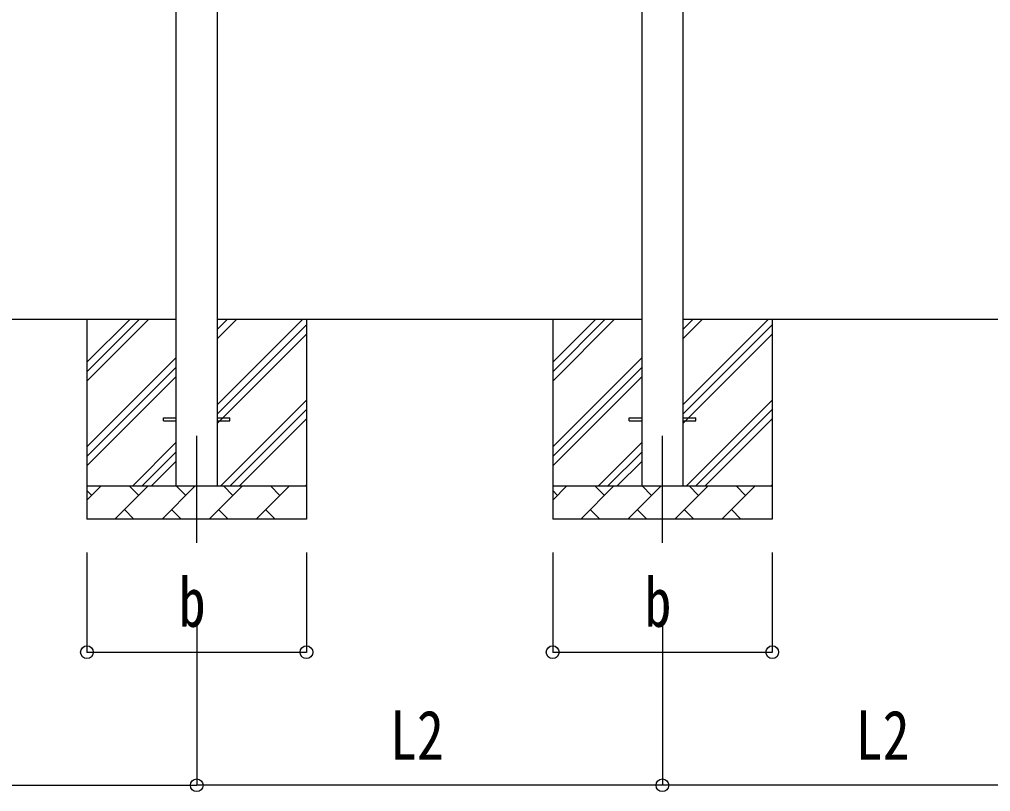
# Model space of a CAD drawing. Units: millimetres, scale not verified. Extents: x -18922 to 18922, y -13365 to 13365.
# Drawn here: x -1894 to 1025, y -7102 to -4780 of the extents above; entities that cross this region are included whole.
import ezdxf
from ezdxf.enums import TextEntityAlignment as Align

# ---------------------------------------------------------------- set-up
doc = ezdxf.new("R2010")
doc.units = ezdxf.units.MM
doc.header["$LTSCALE"] = 50
for name, color, linetype in [('0-4_YKK_12', 2, 'Continuous'), ('0-5_YKK_13', 4, 'Continuous'), ('0-6_YKK_A1', 4, 'Continuous'), ('0-7_YKK_D', 6, 'Continuous')]:
    doc.layers.add(name, color=color, linetype=linetype)
doc.styles.add('ＭＳ ゴシック', font='')
doc.styles.get('ＭＳ ゴシック').set_extended_font_data('MS Gothic')

msp = doc.modelspace()

# ---------------------------------------------------------------- linework, layer by layer
at = {"layer": '0-4_YKK_12'}
for p, q in [((-1360.91, -6353.9), (-1360.91, -6032.5)), ((39.09, -6353.9), (39.09, -6032.5))]:
    msp.add_line(p, q, dxfattribs=at)
at = {"layer": '0-5_YKK_13'}
for p, q in [((-1460.91, -5978), (-1423.41, -5978)), ((-1460.91, -5987), (-1460.91, -5978)), ((-1298.41, -5978), (-1260.91, -5978)), ((-1260.91, -5987), (-1260.91, -5978)), ((-60.91, -5978), (-23.41, -5978)), ((-60.91, -5987), (-60.91, -5978)), ((101.59, -5978), (139.09, -5978)), ((139.09, -5987), (139.09, -5978)), ((-1460.91, -5987), (-1423.41, -5987)), ((-1298.41, -5987), (-1260.91, -5987)), ((-60.91, -5987), (-23.41, -5987)), ((101.59, -5987), (139.09, -5987))]:
    msp.add_line(p, q, dxfattribs=at)
at = {"layer": '0-6_YKK_A1'}
for p, q in [((-23.41, -3285), (-23.41, -6182.5)), ((101.59, -6182.5), (101.59, -3285)), ((-1423.41, -3305), (-1423.41, -6182.5)), ((-1298.41, -6182.5), (-1298.41, -3305)), ((-1423.41, -5682.5), (-2698.41, -5682.5)), ((-1690.91, -5682.5), (-1690.91, -6282.5)), ((-1690.91, -5867.55), (-1505.86, -5682.5)), ((-1690.91, -5839.26), (-1534.14, -5682.5)), ((-1690.91, -5810.98), (-1562.43, -5682.5)), ((-23.41, -5682.5), (-1298.41, -5682.5)), ((-1298.41, -5937.59), (-1043.31, -5682.5)), ((-1298.41, -5739.6), (-1241.3, -5682.5)), ((-1298.41, -5711.32), (-1269.59, -5682.5)), ((-1030.91, -5682.5), (-1030.91, -6282.5)), ((-290.91, -5682.5), (-290.91, -6282.5)), ((-290.91, -5867.55), (-105.86, -5682.5)), ((-290.91, -5839.26), (-134.14, -5682.5)), ((-290.91, -5810.98), (-162.43, -5682.5)), ((1376.59, -5682.5), (101.59, -5682.5)), ((101.59, -5937.59), (356.69, -5682.5)), ((101.59, -5739.6), (158.7, -5682.5)), ((101.59, -5711.32), (130.41, -5682.5)), ((369.09, -5682.5), (369.09, -6282.5)), ((-1298.41, -5965.88), (-1030.91, -5698.38)), ((101.59, -5965.88), (369.09, -5698.38)), ((-1298.41, -5994.16), (-1030.91, -5726.66)), ((101.59, -5994.16), (369.09, -5726.66)), ((-1690.91, -6065.54), (-1423.41, -5798.04)), ((-290.91, -6065.54), (-23.41, -5798.04)), ((-1690.91, -6093.82), (-1423.41, -5826.32)), ((-290.91, -6093.82), (-23.41, -5826.32)), ((-1690.91, -6122.1), (-1423.41, -5854.6)), ((-290.91, -6122.1), (-23.41, -5854.6)), ((-1288.75, -6182.5), (-1030.91, -5924.65)), ((111.25, -6182.5), (369.09, -5924.65)), ((-1260.47, -6182.5), (-1030.91, -5952.94)), ((139.53, -6182.5), (369.09, -5952.94)), ((-1232.19, -6182.5), (-1030.91, -5981.22)), ((167.81, -6182.5), (369.09, -5981.22)), ((-1553.31, -6182.5), (-1423.41, -6052.59)), ((-153.31, -6182.5), (-23.41, -6052.59)), ((-1525.03, -6182.5), (-1423.41, -6080.88)), ((-125.03, -6182.5), (-23.41, -6080.88)), ((-1496.74, -6182.5), (-1423.41, -6109.16)), ((-96.74, -6182.5), (-23.41, -6109.16)), ((-1690.91, -6182.5), (-1030.91, -6182.5)), ((-1690.91, -6225.39), (-1648.02, -6182.5)), ((-1606.6, -6282.5), (-1506.6, -6182.5)), ((-1535.15, -6211.05), (-1563.7, -6182.5)), ((-1465.17, -6282.5), (-1365.17, -6182.5)), ((-1393.73, -6211.05), (-1422.28, -6182.5)), ((-1323.75, -6282.5), (-1223.75, -6182.5)), ((-1252.31, -6211.05), (-1280.86, -6182.5)), ((-1182.33, -6282.5), (-1082.33, -6182.5)), ((-1110.89, -6211.05), (-1139.44, -6182.5)), ((-1034.2, -6182.5), (-1030.91, -6179.21)), ((-290.91, -6182.5), (369.09, -6182.5)), ((-290.91, -6225.39), (-248.02, -6182.5)), ((-206.6, -6282.5), (-106.6, -6182.5)), ((-135.15, -6211.05), (-163.7, -6182.5)), ((-65.17, -6282.5), (34.83, -6182.5)), ((6.27, -6211.05), (-22.28, -6182.5)), ((76.25, -6282.5), (176.25, -6182.5)), ((147.69, -6211.05), (119.14, -6182.5)), ((217.67, -6282.5), (317.67, -6182.5)), ((289.11, -6211.05), (260.56, -6182.5)), ((365.8, -6182.5), (369.09, -6179.21)), ((-1676.57, -6211.05), (-1690.91, -6196.71)), ((-276.57, -6211.05), (-290.91, -6196.71)), ((-1578.04, -6253.94), (-1549.49, -6282.5)), ((-1436.62, -6253.94), (-1408.07, -6282.5)), ((-1295.2, -6253.94), (-1266.65, -6282.5)), ((-1153.78, -6253.94), (-1125.23, -6282.5)), ((-178.04, -6253.94), (-149.49, -6282.5)), ((-36.62, -6253.94), (-8.07, -6282.5)), ((104.8, -6253.94), (133.35, -6282.5)), ((246.22, -6253.94), (274.77, -6282.5)), ((-1030.91, -6282.5), (-1690.91, -6282.5)), ((369.09, -6282.5), (-290.91, -6282.5))]:
    msp.add_line(p, q, dxfattribs=at)
at = {"layer": '0-7_YKK_D'}
for p, q in [((-1690.91, -6382.5), (-1690.91, -6683.5)), ((-1030.91, -6382.5), (-1030.91, -6683.5)), ((-290.91, -6382.5), (-290.91, -6683.5)), ((369.09, -6382.5), (369.09, -6683.5)), ((-1360.91, -6583.5), (-1360.91, -7083.5)), ((-1360.91, -6583.5), (-1360.91, -7083.5)), ((39.09, -6583.5), (39.09, -7083.5)), ((39.09, -6583.5), (39.09, -7083.5)), ((-1690.91, -6682.5), (-1030.91, -6682.5)), ((-290.91, -6682.5), (369.09, -6682.5)), ((-2760.91, -7082.5), (-1360.91, -7082.5)), ((39.09, -7082.5), (-1360.91, -7082.5)), ((1439.09, -7082.5), (39.09, -7082.5))]:
    msp.add_line(p, q, dxfattribs=at)
for centre in [(-1690.91, -6682.5), (-1030.91, -6682.5), (-290.91, -6682.5), (369.09, -6682.5), (-1360.91, -7082.5), (-1360.91, -7082.5), (39.09, -7082.5), (39.09, -7082.5)]:
    msp.add_circle(centre, 19.12, dxfattribs=at)

# ---------------------------------------------------------------- texts
at = {"layer": '0-7_YKK_D', "style": 'ＭＳ ゴシック', "width": 0.8}
for s, p in [('b', (-1414.91, -6650.5)), ('b', (-14.91, -6650.5)), ('L2', (-779.71, -7050.5)), ('L2', (620.29, -7050.5))]:
    msp.add_text(s, height=148.5, dxfattribs=at).set_placement(p, align=Align.BOTTOM_LEFT)

doc.saveas('drawing.dxf')
